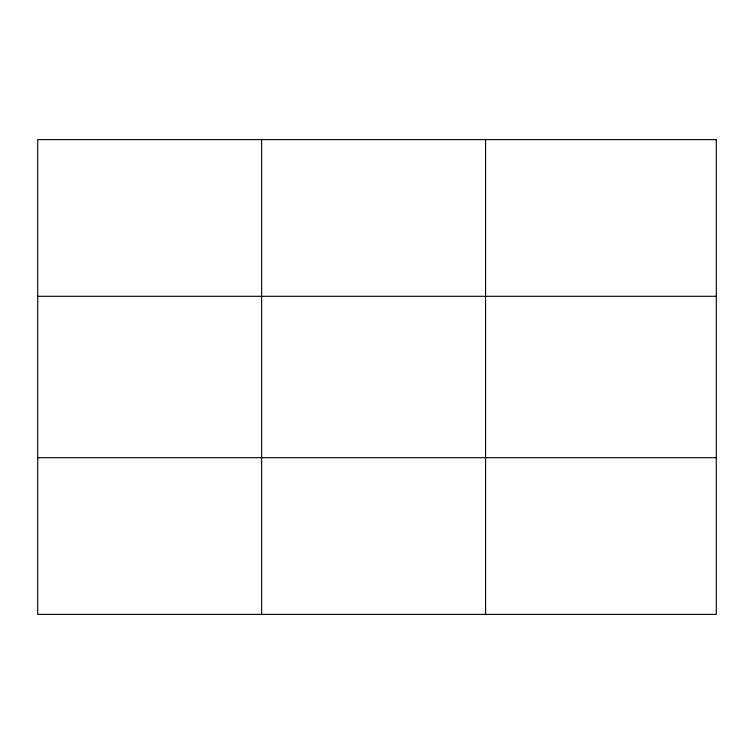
<?xml version="1.0" encoding="UTF-8"?>
<svg xmlns="http://www.w3.org/2000/svg" width="754" height="754" viewBox="0 0 754 754"><rect width="100%" height="100%" fill="white"/><g stroke="black" fill="none" stroke-linecap="round" stroke-linejoin="round"><path stroke-width="1.13" d="M261.638 139.613L261.638 614.387M485.576 139.613L485.576 614.387M37.7 296.294L716.3 296.294M37.7 457.706L716.3 457.706M716.3 139.613L716.3 614.387L37.7 614.387L37.7 139.613L716.3 139.613"/></g></svg>
